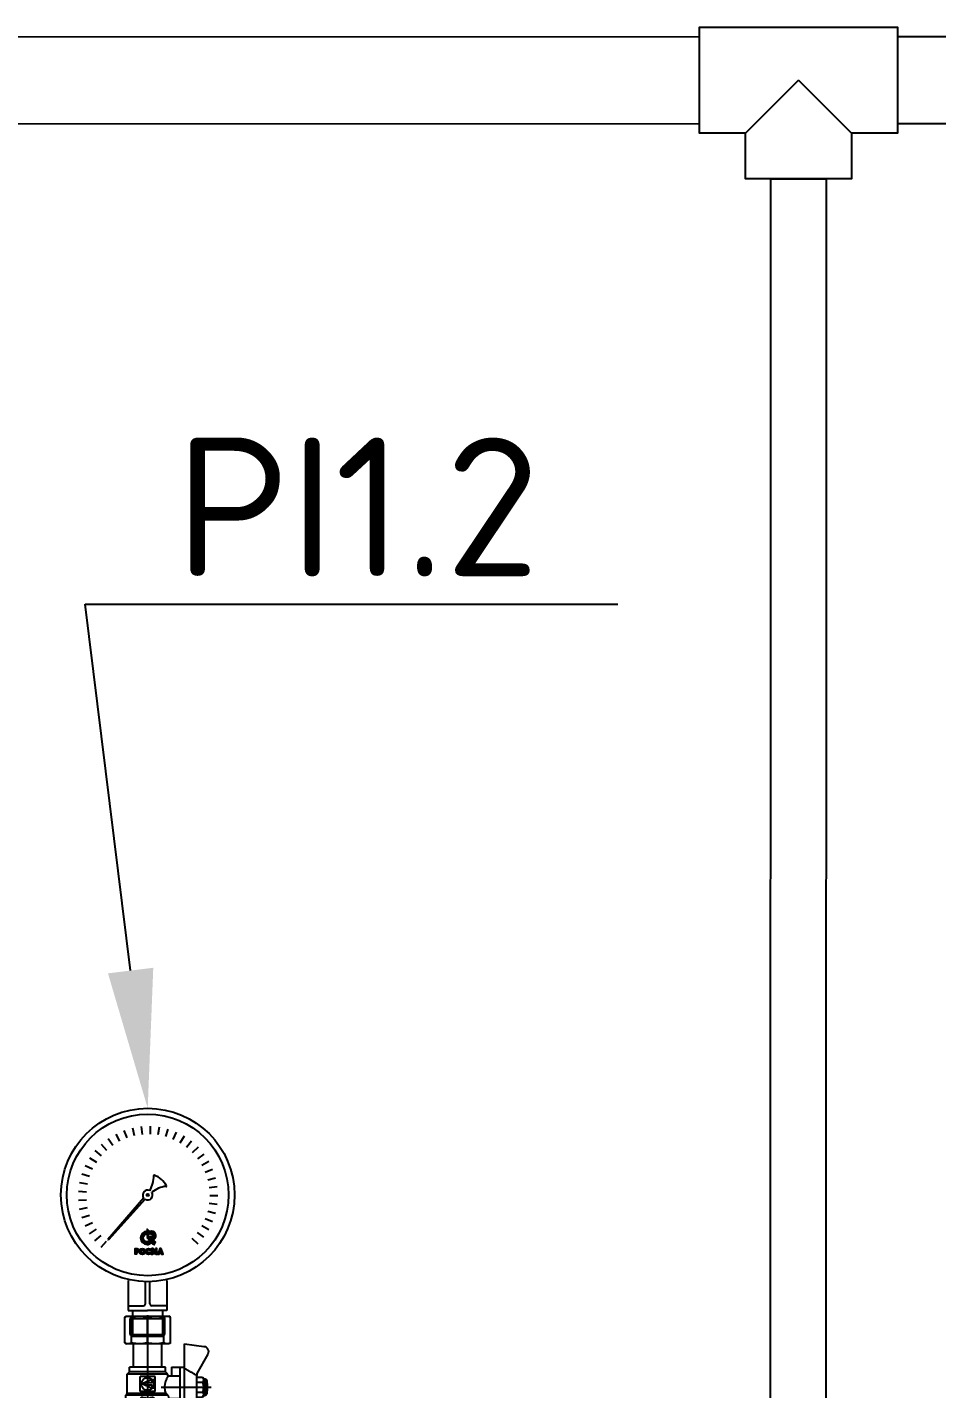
# Model space of a CAD drawing. Header units: millimetres. Extents: x -5247 to 64230, y -16204 to 29599.
# Drawn here: x 56235 to 56759, y 21381 to 22167 of the extents above; entities that cross this region are included whole.
import ezdxf
from ezdxf import colors
from ezdxf.entities.mleader import LeaderData, LeaderLine
from ezdxf.math import Vec2, Vec3

# ---------------------------------------------------------------- set-up
doc = ezdxf.new("R2010")
doc.units = ezdxf.units.MM
doc.linetypes.add('K5LT_BASIC', pattern=[0])
for name, color, linetype in [('Выноски надписи', 7, 'Continuous'), ('ОВиК и Водоснабжение', 4, 'Continuous'), ('Системный слой', 7, 'Continuous'), ('Фитинги', 7, 'Continuous')]:
    doc.layers.add(name, color=color, linetype=linetype)
doc.styles.add('ISO_250', font='isocpeur.ttf', dxfattribs={"height": 250})

# ---------------------------------------------------------------- blocks, each defined once
blk = doc.blocks.new('COMER TE400500PVC')
at = {"layer": 'Фитинги', "linetype": 'ByBlock', "lineweight": -2}
for points in [[(30.5, -87.5), (30.5, -114), (-30.5, -114), (-30.5, 0), (30.5, 0), (30.5, -26.5)], [(0, -57), (30.5, -26.5)], [(30.5, -26.5), (57, -26.5), (57, -87.5), (30.5, -87.5)], [(0, -57), (30.5, -87.5)]]:
    blk.add_lwpolyline(points, dxfattribs=at)
blk = doc.blocks.new('U148')
at = {"layer": 'Системный слой', "color": 150, "linetype": 'K5LT_BASIC', "lineweight": 60, "true_color": 0x0080ff}
for p, q in [((520.66, 220.43), (520.66, 208.43)), ((520.66, 208.43), (520.66, 196.43))]:
    blk.add_line(p, q, dxfattribs=at)
blk = doc.blocks.new('U149')
at = {"layer": 'Системный слой', "color": 150, "linetype": 'K5LT_BASIC', "lineweight": 60, "true_color": 0x0080ff}
for p, q in [((507.86, 208.43), (507.86, 217.41)), ((507.86, 199.45), (507.86, 208.43))]:
    blk.add_line(p, q, dxfattribs=at)
blk = doc.blocks.new('U150')
at = {"layer": 'Системный слой', "color": 150, "linetype": 'K5LT_BASIC', "lineweight": 60, "true_color": 0x0080ff}
for p, q in [((509.36, 208.43), (509.36, 218.91)), ((509.36, 197.95), (509.36, 208.43))]:
    blk.add_line(p, q, dxfattribs=at)
blk = doc.blocks.new('VT.806.N.0404-1')
at = {"layer": 'Фитинги', "color": 0, "linetype": 'ByBlock', "lineweight": -2}
for p, q in [((62.92, 56.7), (61.49, 45.55)), ((78.49, 52.55), (67.39, 58.92)), ((80.72, 55.96), (81.74, 56.55)), ((80.72, 52.55), (80.72, 55.96)), ((81.74, 56.55), (81.74, 57.35)), ((91.24, 57.35), (81.74, 57.35)), ((91.24, 56.55), (81.74, 56.55)), ((90.24, 58.35), (82.74, 58.35)), ((83.61, 52.55), (83.61, 55.96)), ((83.99, 58.35), (84.49, 58.85)), ((84.49, 58.85), (88.49, 58.85)), ((86.49, 32.05), (86.49, 60.85)), ((88.99, 58.35), (88.49, 58.85)), ((89.38, 52.55), (89.38, 55.96)), ((91.24, 56.55), (91.24, 57.35)), ((92.27, 55.96), (91.24, 56.55)), ((92.27, 52.55), (92.27, 55.96)), ((105.6, 58.92), (94.49, 52.55)), ((111.49, 45.55), (110.06, 56.7)), ((79.72, 52.55), (78.49, 52.55)), ((79.72, 52.55), (93.27, 52.55)), ((94.49, 52.55), (93.27, 52.55)), ((61.49, 45.55), (75.81, 45.55)), ((74.99, 43.05), (74.99, 45.55)), ((74.99, 38.05), (74.99, 43.05)), ((74.99, 43.05), (97.99, 43.05)), ((75.81, 45.55), (97.18, 45.55)), ((79.99, 38.05), (79.99, 43.05)), ((92.99, 38.05), (92.99, 43.05)), ((97.18, 45.55), (111.49, 45.55)), ((97.99, 43.05), (97.99, 45.55)), ((97.99, 38.05), (97.99, 43.05)), ((53.89, 34.73), (52.39, 33.23)), ((53.89, 33.57), (52.73, 33.57)), ((65.19, 34.73), (53.89, 34.73)), ((62.39, 33.57), (53.89, 33.57)), ((62.39, 24.25), (62.39, 34.73)), ((65.89, 37.45), (65.19, 36.25)), ((74.99, 37.45), (65.89, 37.45)), ((65.89, 37.45), (65.89, 37.3)), ((71.29, 37.3), (65.89, 37.3)), ((71.29, 32.51), (65.89, 32.51)), ((65.89, 32.51), (65.89, 29.04)), ((71.29, 32.51), (71.29, 37.3)), ((79.99, 38.05), (74.99, 38.05)), ((75.59, 36.85), (74.99, 37.45)), ((74.99, 29.04), (74.99, 37.45)), ((75.59, 11.65), (75.59, 36.85)), ((75.59, 36.85), (79.99, 36.85)), ((79.99, 36.85), (79.99, 38.05)), ((81.99, 35.95), (81.99, 11.65)), ((82.84, 34.7), (82.84, 12.5)), ((97.99, 38.05), (92.99, 38.05)), ((92.99, 36), (92.99, 38.05)), ((92.99, 36), (93.99, 36)), ((93.99, 36), (93.99, 12.5)), ((93.99, 36), (95.34, 34.65)), ((95.34, 34.65), (95.34, 13.85)), ((95.34, 34.65), (97.99, 34.65)), ((97.99, 34.65), (97.99, 13.85)), ((97.99, 32.45), (111.49, 32.45)), ((112.07, 37.46), (111.49, 36.45)), ((111.49, 36.45), (111.49, 35.53)), ((111.49, 35.53), (111.49, 28.92)), ((112.07, 37.46), (126.91, 37.46)), ((112.07, 33.59), (126.91, 33.59)), ((126.91, 37.46), (127.49, 36.45)), ((127.49, 35.53), (127.49, 36.45)), ((127.49, 28.92), (127.49, 35.53)), ((127.99, 24.25), (50.39, 24.25)), ((62.39, 13.78), (62.39, 24.25)), ((71.29, 29.04), (65.89, 29.04)), ((71.29, 19.46), (71.29, 29.04)), ((74.99, 11.05), (74.99, 29.04)), ((77.18, 27.86), (77.18, 26.66)), ((77.23, 25.68), (77.96, 24.96)), ((79.88, 24.14), (77.33, 23.02)), ((77.35, 26.49), (78.8, 26.49)), ((77.35, 25.98), (80.48, 25.98)), ((77.35, 24.48), (80.48, 24.48)), ((77.35, 24.14), (79.88, 24.14)), ((77.52, 27.86), (77.52, 26.83)), ((77.52, 26.83), (78.63, 26.83)), ((77.69, 25.63), (80.48, 25.63)), ((77.69, 25.63), (78.19, 25.2)), ((80.56, 24.16), (77.95, 23.03)), ((78.63, 27.26), (78.63, 26.83)), ((78.97, 27.26), (78.97, 26.66)), ((79.4, 28.03), (79.88, 28.03)), ((79.4, 27.69), (79.88, 27.69)), ((80.31, 27.26), (80.31, 26.66)), ((80.63, 24.22), (80.56, 24.16)), ((80.65, 24.3), (80.63, 24.22)), ((80.65, 27.26), (80.65, 26.66)), ((84.05, 28.55), (92.65, 28.55)), ((84.05, 28.55), (84.05, 19.96)), ((85.73, 26.77), (88.35, 21.16)), ((85.96, 27.88), (85.96, 26.83)), ((85.96, 27.88), (90.74, 27.88)), ((85.96, 26.83), (87.68, 26.83)), ((87.68, 26.83), (87.68, 23)), ((90.96, 26.77), (88.35, 21.16)), ((89.02, 26.83), (89.02, 23)), ((89.02, 26.83), (90.74, 26.83)), ((90.74, 27.88), (90.74, 26.83)), ((92.65, 28.55), (92.65, 19.96)), ((111.49, 28.92), (111.49, 19.59)), ((112.07, 24.25), (126.91, 24.25)), ((127.49, 19.59), (127.49, 28.92)), ((71.29, 19.46), (65.89, 19.46)), ((65.89, 19.46), (65.89, 16)), ((71.29, 16), (65.89, 16)), ((71.29, 11.21), (71.29, 16)), ((77.18, 21.48), (77.18, 20.64)), ((77.35, 22.69), (80.48, 22.69)), ((77.35, 20.47), (80.48, 20.47)), ((77.52, 21.48), (77.52, 20.81)), ((77.52, 20.81), (80.31, 20.81)), ((77.95, 23.03), (80.48, 23.03)), ((77.95, 22.26), (79.88, 22.26)), ((77.95, 21.91), (79.88, 21.91)), ((80.31, 21.48), (80.31, 20.81)), ((80.65, 21.48), (80.65, 20.64)), ((84.05, 19.96), (92.65, 19.96)), ((87.68, 23), (89.02, 23)), ((97.99, 16.05), (111.49, 16.05)), ((111.49, 19.59), (111.49, 12.98)), ((127.49, 12.98), (127.49, 19.59)), ((53.89, 13.78), (52.39, 15.28)), ((53.89, 14.94), (52.73, 14.94)), ((62.39, 14.94), (53.89, 14.94)), ((65.19, 13.78), (53.89, 13.78)), ((65.89, 11.05), (65.19, 12.25)), ((71.29, 11.21), (65.89, 11.21)), ((65.89, 11.21), (65.89, 11.05)), ((74.99, 11.05), (65.89, 11.05)), ((75.59, 11.65), (74.99, 11.05)), ((75.59, 11.65), (81.99, 11.65)), ((81.99, 11.65), (82.84, 12.5)), ((82.84, 12.5), (93.99, 12.5)), ((93.99, 12.5), (95.34, 13.85)), ((95.34, 13.85), (97.99, 13.85)), ((111.49, 12.98), (111.49, 12.05)), ((112.07, 11.05), (111.49, 12.05)), ((112.07, 14.92), (126.91, 14.92)), ((112.07, 11.05), (126.91, 11.05)), ((126.91, 11.05), (127.49, 12.05)), ((127.49, 12.05), (127.49, 12.98))]:
    blk.add_line(p, q, dxfattribs=at)
for centre, radius, start, end in [((65.9, 56.32), 3, 60.17292, 172.69424), ((82.74, 57.35), 1, 90, 180), ((90.24, 57.35), 1, 0, 90), ((107.09, 56.32), 3, 7.30576, 119.82708), ((88.35, 24.25), 3.63, 136.09905, 43.90095)]:
    blk.add_arc(centre, radius, start, end, dxfattribs=at)
for points, knots in [([(83.61, 55.96), (83.42, 56.07), (83.13, 56.21), (82.74, 56.34), (82.45, 56.4), (82.18, 56.42), (81.92, 56.4), (81.67, 56.36), (81.38, 56.28), (81.07, 56.15), (80.84, 56.03), (80.72, 55.96)], [0, 0, 0, 0, 2.363343, 3.679984, 4.819009, 6.030692, 6.994455, 8.015309, 9.073356, 10.519039, 12, 12, 12, 12]), ([(89.38, 55.96), (89.11, 56.04), (88.52, 56.19), (87.89, 56.31), (87.48, 56.35), (87.34, 56.37), (87.2, 56.38), (87.01, 56.4), (86.82, 56.4), (86.63, 56.41), (86.49, 56.41), (86.36, 56.41), (86.17, 56.4), (85.94, 56.39), (85.66, 56.37), (85.41, 56.34), (85.17, 56.31), (84.87, 56.26), (84.5, 56.19), (84.05, 56.09), (83.76, 56.01), (83.61, 55.96)], [0, 0, 0, 0, 2.580604, 5.605462, 5.946141, 6.394973, 6.843805, 7.292637, 8.152441, 8.582344, 9.012246, 9.438094, 9.863942, 10.715638, 11.567334, 12.41903, 13.104699, 13.790368, 15.161706, 16.593099, 18.024492, 18.024492, 18.024492, 18.024492]), ([(92.27, 55.96), (92.08, 56.07), (91.79, 56.21), (91.4, 56.34), (91.11, 56.4), (90.84, 56.42), (90.58, 56.4), (90.33, 56.36), (90.04, 56.28), (89.73, 56.15), (89.5, 56.03), (89.38, 55.96)], [0, 0, 0, 0, 2.363335, 3.679977, 4.819005, 6.030691, 6.994455, 8.015311, 9.073356, 10.519033, 12, 12, 12, 12]), ([(79.72, 52.55), (79.46, 52.12), (78.9, 51.15), (77.96, 49.5), (76.92, 47.61), (76.18, 46.24), (75.81, 45.55)], [0, 0, 0, 0, 3.80171, 8.363762, 14.181881, 20, 20, 20, 20]), ([(93.27, 52.55), (93.53, 52.12), (94.09, 51.15), (95.02, 49.5), (96.07, 47.61), (96.81, 46.24), (97.18, 45.55)], [0, 0, 0, 0, 3.80171, 8.363762, 14.181881, 20, 20, 20, 20]), ([(65.89, 37.3), (65.81, 37.12), (65.68, 36.77), (65.53, 36.25), (65.43, 35.76), (65.37, 35.3), (65.36, 34.86), (65.38, 34.42), (65.44, 33.96), (65.56, 33.43), (65.71, 32.94), (65.84, 32.62), (65.89, 32.51)], [0, 0, 0, 0, 1.53917, 2.851918, 4.244868, 5.464087, 6.624245, 7.808261, 8.963768, 10.405127, 12.062068, 13, 13, 13, 13]), ([(71.29, 37.3), (71.18, 37.04), (71.04, 36.64), (70.91, 36.15), (70.84, 35.78), (70.79, 35.38), (70.77, 34.91), (70.79, 34.44), (70.85, 33.95), (70.97, 33.4), (71.13, 32.91), (71.26, 32.6), (71.29, 32.51)], [0, 0, 0, 0, 2.150051, 3.288443, 3.968484, 5.168935, 6.499932, 7.801312, 8.945798, 10.445785, 12.276571, 13, 13, 13, 13]), ([(79.99, 36.85), (79.99, 36.85), (80.01, 36.85), (80.08, 36.81), (80.21, 36.74), (80.46, 36.62), (80.82, 36.45), (81.34, 36.21), (81.75, 36.04), (81.99, 35.95)], [0, 0, 0, 0, 1.15595, 2.007178, 3.250104, 4.54925, 6.414719, 8.012136, 10, 10, 10, 10]), ([(81.99, 35.95), (82.15, 35.73), (82.43, 35.32), (82.71, 34.89), (82.84, 34.7)], [0, 0, 0, 0, 2.768391, 5, 5, 5, 5]), ([(92.99, 36), (92.99, 36), (92.98, 36), (92.91, 35.96), (92.79, 35.89), (92.6, 35.79), (92.38, 35.68), (92.16, 35.57), (91.87, 35.42), (91.43, 35.21), (90.8, 34.94), (90.19, 34.71), (89.62, 34.53), (89.25, 34.42), (88.8, 34.31), (88.37, 34.22), (87.88, 34.14), (87.42, 34.08), (86.97, 34.05), (86.49, 34.04), (86.01, 34.05), (85.56, 34.08), (85.12, 34.14), (84.71, 34.2), (84.14, 34.32), (83.52, 34.48), (83.04, 34.63), (82.84, 34.7)], [0, 0, 0, 0, 1.162249, 1.969685, 3.181322, 4.701908, 5.641212, 6.491484, 7.544228, 9.009803, 10.949011, 12.992027, 13.652523, 14.995049, 15.488253, 16.612411, 17.688544, 18.504454, 19.337261, 20.320024, 21.31248, 22.13944, 22.966415, 23.954719, 24.615753, 26.550959, 28, 28, 28, 28]), ([(112.07, 37.46), (111.98, 37.3), (111.82, 36.99), (111.65, 36.54), (111.54, 36.11), (111.5, 35.78), (111.49, 35.58), (111.49, 35.53)], [0, 0, 0, 0, 2.027485, 3.884651, 5.578238, 7.309001, 8, 8, 8, 8]), ([(111.49, 35.53), (111.49, 35.39), (111.51, 35.11), (111.59, 34.72), (111.75, 34.21), (111.93, 33.84), (112.07, 33.59)], [0, 0, 0, 0, 1.487804, 2.922506, 4.259103, 7, 7, 7, 7]), ([(112.07, 33.59), (111.98, 33.2), (111.82, 32.46), (111.65, 31.37), (111.54, 30.34), (111.5, 29.53), (111.49, 29.06), (111.49, 28.92)], [0, 0, 0, 0, 2.027526, 3.884716, 5.578286, 7.309015, 8, 8, 8, 8]), ([(127.49, 35.53), (127.49, 35.66), (127.47, 35.94), (127.4, 36.33), (127.24, 36.84), (127.06, 37.21), (126.91, 37.46)], [0, 0, 0, 0, 1.487804, 2.922506, 4.259103, 7, 7, 7, 7]), ([(126.91, 33.59), (127.01, 33.75), (127.17, 34.06), (127.34, 34.51), (127.45, 34.94), (127.49, 35.27), (127.49, 35.47), (127.49, 35.53)], [0, 0, 0, 0, 2.027485, 3.884651, 5.578238, 7.309001, 8, 8, 8, 8]), ([(127.49, 28.92), (127.49, 29.26), (127.47, 29.91), (127.4, 30.77), (127.28, 31.74), (127.13, 32.65), (126.97, 33.35), (126.91, 33.59)], [0, 0, 0, 0, 1.700347, 3.340006, 4.367828, 6.718512, 8, 8, 8, 8]), ([(65.89, 29.04), (65.85, 28.9), (65.78, 28.52), (65.65, 27.78), (65.51, 26.84), (65.42, 25.87), (65.38, 25.03), (65.37, 24.51), (65.37, 24.25)], [0, 0, 0, 0, 1.188129, 2.970322, 5.940643, 8.554957, 10.565947, 12.576936, 12.576936, 12.576936, 12.576936]), ([(65.37, 24.25), (65.37, 23.95), (65.38, 23.33), (65.44, 22.36), (65.56, 21.29), (65.72, 20.31), (65.84, 19.69), (65.89, 19.46)], [0, 0, 0, 0, 2.414824, 4.829648, 7.566175, 10.801376, 12.576936, 12.576936, 12.576936, 12.576936]), ([(71.29, 29.04), (71.21, 28.64), (71.04, 27.74), (70.87, 26.42), (70.76, 24.86), (70.77, 23.48), (70.86, 22.2), (70.97, 21.28), (71.11, 20.37), (71.23, 19.76), (71.29, 19.46)], [0, 0, 0, 0, 5.407981, 11.897558, 17.36745, 25.86343, 29.925254, 33.987078, 37.993539, 42, 42, 42, 42]), ([(111.49, 28.92), (111.49, 28.59), (111.51, 27.93), (111.58, 27.08), (111.7, 26.1), (111.86, 25.2), (112.01, 24.5), (112.07, 24.25)], [0, 0, 0, 0, 1.700338, 3.339998, 4.367825, 6.71853, 8, 8, 8, 8]), ([(112.07, 24.25), (111.98, 23.87), (111.82, 23.12), (111.65, 22.03), (111.54, 21), (111.5, 20.2), (111.49, 19.72), (111.49, 19.59)], [0, 0, 0, 0, 2.027526, 3.884716, 5.578286, 7.309015, 8, 8, 8, 8]), ([(126.91, 24.25), (127.01, 24.64), (127.17, 25.39), (127.34, 26.47), (127.45, 27.5), (127.49, 28.31), (127.49, 28.79), (127.49, 28.92)], [0, 0, 0, 0, 2.027485, 3.884651, 5.578238, 7.309001, 8, 8, 8, 8]), ([(127.49, 19.59), (127.49, 19.92), (127.47, 20.58), (127.4, 21.43), (127.28, 22.41), (127.13, 23.31), (126.97, 24.01), (126.91, 24.25)], [0, 0, 0, 0, 1.700347, 3.340007, 4.367828, 6.718512, 8, 8, 8, 8]), ([(65.89, 16), (65.81, 15.81), (65.68, 15.46), (65.53, 14.94), (65.43, 14.46), (65.37, 13.99), (65.36, 13.55), (65.38, 13.12), (65.44, 12.65), (65.56, 12.13), (65.71, 11.64), (65.84, 11.32), (65.89, 11.21)], [0, 0, 0, 0, 1.53917, 2.851918, 4.244868, 5.464087, 6.624245, 7.808261, 8.963768, 10.405127, 12.062068, 13, 13, 13, 13]), ([(71.29, 16), (71.18, 15.74), (71.04, 15.34), (70.91, 14.85), (70.84, 14.48), (70.79, 14.08), (70.77, 13.61), (70.79, 13.14), (70.85, 12.65), (70.97, 12.1), (71.13, 11.6), (71.26, 11.29), (71.29, 11.21)], [0, 0, 0, 0, 2.150051, 3.288443, 3.968484, 5.168935, 6.499932, 7.801312, 8.945798, 10.445785, 12.276571, 13, 13, 13, 13]), ([(111.49, 19.59), (111.49, 19.25), (111.51, 18.59), (111.58, 17.74), (111.7, 16.76), (111.86, 15.86), (112.01, 15.16), (112.07, 14.92)], [0, 0, 0, 0, 1.700338, 3.339998, 4.367825, 6.71853, 8, 8, 8, 8]), ([(126.91, 14.92), (127.01, 15.3), (127.17, 16.05), (127.34, 17.14), (127.45, 18.17), (127.49, 18.97), (127.49, 19.45), (127.49, 19.59)], [0, 0, 0, 0, 2.027485, 3.884651, 5.578238, 7.309001, 8, 8, 8, 8]), ([(112.07, 14.92), (111.98, 14.76), (111.82, 14.45), (111.65, 14), (111.54, 13.57), (111.5, 13.24), (111.49, 13.04), (111.49, 12.98)], [0, 0, 0, 0, 2.027485, 3.884651, 5.578238, 7.309001, 8, 8, 8, 8]), ([(111.49, 12.98), (111.49, 12.84), (111.51, 12.57), (111.59, 12.18), (111.75, 11.67), (111.93, 11.3), (112.07, 11.05)], [0, 0, 0, 0, 1.487804, 2.922506, 4.259103, 7, 7, 7, 7]), ([(127.49, 12.98), (127.49, 13.12), (127.47, 13.39), (127.4, 13.79), (127.24, 14.3), (127.06, 14.67), (126.91, 14.92)], [0, 0, 0, 0, 1.487804, 2.922506, 4.259103, 7, 7, 7, 7]), ([(126.91, 11.05), (127.01, 11.21), (127.17, 11.52), (127.34, 11.97), (127.45, 12.4), (127.49, 12.73), (127.49, 12.93), (127.49, 12.98)], [0, 0, 0, 0, 2.027485, 3.884651, 5.578238, 7.309001, 8, 8, 8, 8])]:
    blk.add_open_spline(points, degree=3, knots=knots, dxfattribs=at)
for points in [[(77.23, 27.98), (77.18, 27.92), (77.18, 27.86)], [(77.18, 26.66), (77.18, 26.49), (77.35, 26.49)], [(77.23, 25.92), (77.18, 25.87), (77.18, 25.8)], [(77.18, 25.8), (77.18, 25.73), (77.23, 25.68)], [(77.22, 24.42), (77.18, 24.37), (77.18, 24.31)], [(77.18, 24.31), (77.18, 24.24), (77.24, 24.19)], [(77.35, 24.48), (77.27, 24.48), (77.22, 24.42)], [(77.35, 28.03), (77.29, 28.03), (77.23, 27.98)], [(77.35, 25.98), (77.28, 25.98), (77.23, 25.92)], [(77.24, 24.19), (77.29, 24.14), (77.35, 24.14)], [(77.46, 27.99), (77.41, 28.03), (77.35, 28.03)], [(77.52, 27.86), (77.52, 27.94), (77.46, 27.99)], [(77.96, 24.96), (78.04, 24.91), (78.07, 24.91)], [(78.07, 24.91), (78.14, 24.91), (78.19, 24.96)], [(78.24, 25.09), (78.24, 25.15), (78.19, 25.2)], [(78.19, 24.96), (78.24, 25.01), (78.24, 25.09)], [(78.85, 27.8), (78.63, 27.58), (78.63, 27.26)], [(78.8, 26.49), (78.97, 26.49), (78.97, 26.66)], [(79.4, 28.03), (79.08, 28.03), (78.85, 27.8)], [(78.97, 27.26), (78.97, 27.44), (79.09, 27.56)], [(79.09, 27.56), (79.22, 27.69), (79.4, 27.69)], [(80.42, 27.8), (80.19, 28.03), (79.88, 28.03)], [(79.88, 27.69), (80.06, 27.69), (80.19, 27.56)], [(80.19, 27.56), (80.31, 27.44), (80.31, 27.26)], [(80.31, 26.66), (80.31, 26.57), (80.38, 26.53)], [(80.38, 26.53), (80.44, 26.49), (80.48, 26.49)], [(80.65, 27.26), (80.65, 27.58), (80.42, 27.8)], [(80.48, 26.49), (80.55, 26.49), (80.6, 26.53)], [(80.61, 25.93), (80.56, 25.98), (80.48, 25.98)], [(80.48, 25.63), (80.57, 25.63), (80.62, 25.7)], [(80.6, 24.43), (80.52, 24.48), (80.48, 24.48)], [(80.6, 26.53), (80.65, 26.58), (80.65, 26.66)], [(80.65, 24.3), (80.65, 24.37), (80.6, 24.43)], [(80.65, 25.8), (80.65, 25.88), (80.61, 25.93)], [(80.62, 25.7), (80.65, 25.77), (80.65, 25.8)], [(77.2, 22.94), (77.18, 22.9), (77.18, 22.86)], [(77.18, 22.86), (77.18, 22.79), (77.24, 22.74)], [(77.41, 22.03), (77.18, 21.8), (77.18, 21.48)], [(77.18, 20.64), (77.18, 20.47), (77.35, 20.47)], [(77.33, 23.02), (77.22, 22.99), (77.2, 22.94)], [(77.24, 22.74), (77.29, 22.69), (77.35, 22.69)], [(77.95, 22.26), (77.63, 22.26), (77.41, 22.03)], [(77.65, 21.79), (77.52, 21.66), (77.52, 21.48)], [(77.95, 21.91), (77.78, 21.91), (77.65, 21.79)], [(80.42, 22.03), (80.19, 22.26), (79.88, 22.26)], [(80.19, 21.78), (80.06, 21.91), (79.88, 21.91)], [(80.31, 21.48), (80.31, 21.65), (80.19, 21.78)], [(80.65, 21.48), (80.65, 21.8), (80.42, 22.03)], [(80.6, 22.98), (80.56, 23.03), (80.48, 23.03)], [(80.48, 22.69), (80.57, 22.69), (80.62, 22.75)], [(80.48, 20.47), (80.65, 20.47), (80.65, 20.64)], [(80.65, 22.86), (80.65, 22.93), (80.6, 22.98)], [(80.62, 22.75), (80.65, 22.83), (80.65, 22.86)]]:
    blk.add_open_spline(points, degree=2, dxfattribs=at)
for name in ['U149', 'U150', 'U148']:
    blk.add_blockref(name, (-455.47, -184.17), dxfattribs=at)
blk = doc.blocks.new('РОСМА ТМ-510Р')
at = {"lineweight": -2}
h = blk.add_hatch(color=0, dxfattribs=at)
h.dxf.hatch_style = 1
edge = h.paths.add_edge_path()
edge.add_spline(control_points=[(-2.56, 34.78), (-2.56, 35.97), (-1.62, 37.02), (-0.32, 37.02)], knot_values=[0, 0, 0, 0, 1, 1, 1, 1], degree=3, periodic=0)
edge.add_spline(control_points=[(-0.32, 37.02), (-0.32, 37.02), (-0.32, 36.94), (-0.32, 36.82)], knot_values=[10.749965, 10.749965, 10.749965, 10.749965, 11, 11, 11, 11], degree=3, periodic=0)
edge.add_spline(control_points=[(-0.32, 36.82), (-0.32, 36.7), (-0.32, 36.55), (-0.32, 36.39)], knot_values=[10.49997, 10.49997, 10.49997, 10.49997, 10.749965, 10.749965, 10.749965, 10.749965], degree=3, periodic=0)
edge.add_spline(control_points=[(-0.32, 36.39), (-0.32, 36.31), (-0.32, 36.23), (-0.32, 36.16)], knot_values=[10.374973, 10.374973, 10.374973, 10.374973, 10.49997, 10.49997, 10.49997, 10.49997], degree=3, periodic=0)
edge.add_spline(control_points=[(-0.32, 36.16), (-0.32, 36.09), (-0.32, 36.02), (-0.32, 35.96)], knot_values=[10.249975, 10.249975, 10.249975, 10.249975, 10.374973, 10.374973, 10.374973, 10.374973], degree=3, periodic=0)
edge.add_spline(control_points=[(-0.32, 35.88), (-0.32, 35.85), (-0.32, 35.83), (-0.32, 35.82)], knot_values=[10.124977, 10.124977, 10.124977, 10.124977, 10.187476, 10.187476, 10.187476, 10.187476], degree=3, periodic=0)
edge.add_spline(control_points=[(-0.32, 35.76), (-0.32, 35.76), (-0.32, 35.76), (-0.32, 35.76), (-0.32, 35.76), (-0.32, 35.76), (-0.32, 35.76)], knot_values=[9.99998, 9.99998, 9.99998, 9.99998, 10, 10, 10, 10.001445, 10.001445, 10.001445, 10.001445], degree=3, periodic=0)
edge.add_spline(control_points=[(-0.32, 35.76), (-0.32, 35.76), (0.19, 36.27), (0.69, 36.78)], knot_values=[9.49999, 9.49999, 9.49999, 9.49999, 9.99998, 9.99998, 9.99998, 9.99998], degree=3, periodic=0)
edge.add_spline(control_points=[(0.69, 36.78), (1.2, 37.29), (1.71, 37.8), (1.71, 37.8), (1.71, 37.8), (1.71, 37.8), (1.71, 37.8)], knot_values=[8.999268, 8.999268, 8.999268, 8.999268, 9.499258, 9.499258, 9.499258, 9.49999, 9.49999, 9.49999, 9.49999], degree=3, periodic=0)
edge.add_spline(control_points=[(1.66, 37.85), (1.65, 37.86), (1.64, 37.87), (1.62, 37.89)], knot_values=[8.875003, 8.875003, 8.875003, 8.875003, 8.906252, 8.906252, 8.906252, 8.906252], degree=3, periodic=0)
edge.add_spline(control_points=[(1.62, 37.89), (1.6, 37.91), (1.56, 37.95), (1.52, 37.99)], knot_values=[8.812504, 8.812504, 8.812504, 8.812504, 8.875003, 8.875003, 8.875003, 8.875003], degree=3, periodic=0)
edge.add_spline(control_points=[(1.52, 37.99), (1.49, 38.02), (1.44, 38.07), (1.39, 38.12)], knot_values=[8.750005, 8.750005, 8.750005, 8.750005, 8.812504, 8.812504, 8.812504, 8.812504], degree=3, periodic=0)
edge.add_spline(control_points=[(1.39, 38.12), (1.3, 38.21), (1.19, 38.32), (1.07, 38.44)], knot_values=[8.625007, 8.625007, 8.625007, 8.625007, 8.750005, 8.750005, 8.750005, 8.750005], degree=3, periodic=0)
edge.add_spline(control_points=[(1.07, 38.44), (0.95, 38.56), (0.82, 38.69), (0.69, 38.82)], knot_values=[8.50001, 8.50001, 8.50001, 8.50001, 8.625007, 8.625007, 8.625007, 8.625007], degree=3, periodic=0)
edge.add_spline(control_points=[(0.69, 38.82), (0.44, 39.07), (0.19, 39.33), (-0.01, 39.52)], knot_values=[8.250015, 8.250015, 8.250015, 8.250015, 8.50001, 8.50001, 8.50001, 8.50001], degree=3, periodic=0)
edge.add_spline(control_points=[(-0.01, 39.52), (-0.2, 39.71), (-0.32, 39.83), (-0.32, 39.83), (-0.32, 39.83), (-0.32, 39.83), (-0.32, 39.83)], knot_values=[7.999043, 7.999043, 7.999043, 7.999043, 8.249058, 8.249058, 8.249058, 8.250015, 8.250015, 8.250015, 8.250015], degree=3, periodic=0)
edge.add_spline(control_points=[(-0.32, 39.78), (-0.32, 39.76), (-0.32, 39.74), (-0.32, 39.72)], knot_values=[7.812524, 7.812524, 7.812524, 7.812524, 7.875022, 7.875022, 7.875022, 7.875022], degree=3, periodic=0)
edge.add_spline(control_points=[(-0.32, 39.64), (-0.32, 39.58), (-0.32, 39.51), (-0.32, 39.44)], knot_values=[7.625027, 7.625027, 7.625027, 7.625027, 7.750025, 7.750025, 7.750025, 7.750025], degree=3, periodic=0)
edge.add_spline(control_points=[(-0.32, 39.44), (-0.32, 39.36), (-0.32, 39.29), (-0.32, 39.21)], knot_values=[7.50003, 7.50003, 7.50003, 7.50003, 7.625027, 7.625027, 7.625027, 7.625027], degree=3, periodic=0)
edge.add_spline(control_points=[(-0.32, 39.21), (-0.32, 39.05), (-0.32, 38.89), (-0.32, 38.78)], knot_values=[7.250035, 7.250035, 7.250035, 7.250035, 7.50003, 7.50003, 7.50003, 7.50003], degree=3, periodic=0)
edge.add_spline(control_points=[(-0.32, 38.78), (-0.32, 38.66), (-0.32, 38.58), (-0.32, 38.58), (-2.56, 38.58), (-4.12, 36.74), (-4.12, 34.78)], knot_values=[6, 6, 6, 6, 6.250035, 6.250035, 6.250035, 7.250035, 7.250035, 7.250035, 7.250035], degree=3, periodic=0)
edge.add_spline(control_points=[(-4.12, 34.78), (-4.12, 32.82), (-2.52, 30.98), (-0.32, 30.98)], knot_values=[5, 5, 5, 5, 6, 6, 6, 6], degree=3, periodic=0)
edge.add_spline(control_points=[(-0.32, 30.98), (0.35, 30.98), (1.05, 31.14), (1.83, 31.65)], knot_values=[4, 4, 4, 4, 5, 5, 5, 5], degree=3, periodic=0)
edge.add_spline(control_points=[(1.83, 31.65), (1.83, 31.65), (0.69, 32.79), (0.69, 32.79), (0.35, 32.64), (0.08, 32.55), (-0.32, 32.55)], knot_values=[2, 2, 2, 2, 3, 3, 3, 4, 4, 4, 4], degree=3, periodic=0)
edge.add_spline(control_points=[(-0.32, 32.55), (-1.61, 32.55), (-2.56, 33.61), (-2.56, 34.78)], knot_values=[1, 1, 1, 1, 2, 2, 2, 2], degree=3, periodic=0)
h = blk.add_hatch(color=0, dxfattribs=at)
h.dxf.hatch_style = 1
edge = h.paths.add_edge_path()
edge.add_spline(control_points=[(3.09, 36.14), (3.09, 35.68), (2.72, 35.31), (2.26, 35.31)], knot_values=[11, 11, 11, 11, 12, 12, 12, 12], degree=3, periodic=0)
edge.add_spline(control_points=[(2.26, 35.31), (2.26, 35.31), (0.21, 35.31), (0.21, 35.31), (0.21, 35.31), (0.07, 35.17), (-0.06, 35.04)], knot_values=[9.5, 9.5, 9.5, 9.5, 10.5, 10.5, 10.5, 11, 11, 11, 11], degree=3, periodic=0)
edge.add_spline(control_points=[(-0.06, 35.04), (-0.19, 34.91), (-0.32, 34.78), (-0.32, 34.78), (0.04, 34.42), (1.06, 33.4), (1.99, 32.47)], knot_values=[8.5, 8.5, 8.5, 8.5, 9, 9, 9, 9.5, 9.5, 9.5, 9.5], degree=3, periodic=0)
edge.add_spline(control_points=[(1.99, 32.47), (2.93, 31.54), (3.77, 30.69), (3.77, 30.69), (4.1, 31.2), (4.3, 31.67), (4.47, 32.27)], knot_values=[7, 7, 7, 7, 7.5, 7.5, 7.5, 8.5, 8.5, 8.5, 8.5], degree=3, periodic=0)
edge.add_spline(control_points=[(4.47, 32.27), (4.47, 32.27), (2.98, 33.75), (2.98, 33.75), (3.91, 34.04), (4.74, 34.92), (4.74, 36.14)], knot_values=[5, 5, 5, 5, 6, 6, 6, 7, 7, 7, 7], degree=3, periodic=0)
edge.add_spline(control_points=[(4.74, 36.14), (4.74, 37.49), (3.65, 38.62), (2.26, 38.62)], knot_values=[4, 4, 4, 4, 5, 5, 5, 5], degree=3, periodic=0)
edge.add_spline(control_points=[(2.26, 38.62), (2.26, 38.62), (1.7, 38.62), (1.7, 38.62), (1.7, 38.62), (1.91, 38.41), (2.12, 38.21)], knot_values=[2.5, 2.5, 2.5, 2.5, 3.5, 3.5, 3.5, 4, 4, 4, 4], degree=3, periodic=0)
edge.add_spline(control_points=[(2.12, 38.21), (2.32, 38), (2.53, 37.8), (2.53, 37.8), (2.53, 37.8), (2.33, 37.59), (2.12, 37.38)], knot_values=[1.5, 1.5, 1.5, 1.5, 2, 2, 2, 2.5, 2.5, 2.5, 2.5], degree=3, periodic=0)
edge.add_spline(control_points=[(2.12, 37.38), (1.92, 37.18), (1.72, 36.97), (1.72, 36.97), (1.72, 36.97), (1.85, 36.97), (1.99, 36.97)], knot_values=[0.5, 0.5, 0.5, 0.5, 1, 1, 1, 1.5, 1.5, 1.5, 1.5], degree=3, periodic=0)
edge.add_spline(control_points=[(1.99, 36.97), (2.12, 36.97), (2.26, 36.97), (2.26, 36.97)], knot_values=[0, 0, 0, 0, 0.5, 0.5, 0.5, 0.5], degree=3, periodic=0)
edge.add_spline(control_points=[(2.26, 36.97), (2.72, 36.97), (3.09, 36.6), (3.09, 36.14)], knot_values=[12, 12, 12, 12, 13, 13, 13, 13], degree=3, periodic=0)
h = blk.add_hatch(color=0, dxfattribs=at)
h.dxf.hatch_style = 1
edge = h.paths.add_edge_path()
edge.add_spline(control_points=[(-6.43, 26.33), (-6.3, 26.33), (-6.17, 26.32), (-6.05, 26.32)], knot_values=[4, 4, 4, 4, 5, 5, 5, 5], degree=3, periodic=0)
edge.add_spline(control_points=[(-6.05, 26.32), (-5.42, 26.32), (-4.92, 26.82), (-4.92, 27.45)], knot_values=[5, 5, 5, 5, 6, 6, 6, 6], degree=3, periodic=0)
edge.add_spline(control_points=[(-4.92, 27.45), (-4.92, 28.07), (-5.42, 28.58), (-6.05, 28.58)], knot_values=[6, 6, 6, 6, 7, 7, 7, 7], degree=3, periodic=0)
edge.add_spline(control_points=[(-6.05, 28.58), (-6.05, 28.58), (-6.36, 28.58), (-6.67, 28.58)], knot_values=[0, 0, 0, 0, 0.5, 0.5, 0.5, 0.5], degree=3, periodic=0)
edge.add_spline(control_points=[(-6.67, 28.58), (-6.98, 28.58), (-7.3, 28.58), (-7.3, 28.58), (-7.3, 28.58), (-7.3, 27.77), (-7.3, 26.97)], knot_values=[0.5, 0.5, 0.5, 0.5, 1, 1, 1, 1.5, 1.5, 1.5, 1.5], degree=3, periodic=0)
edge.add_spline(control_points=[(-7.3, 26.97), (-7.3, 26.16), (-7.3, 25.35), (-7.3, 25.35), (-7.3, 25.35), (-7.08, 25.35), (-6.86, 25.35)], knot_values=[1.5, 1.5, 1.5, 1.5, 2, 2, 2, 2.5, 2.5, 2.5, 2.5], degree=3, periodic=0)
edge.add_spline(control_points=[(-6.86, 25.35), (-6.64, 25.35), (-6.43, 25.35), (-6.43, 25.35), (-6.43, 25.35), (-6.43, 26.33), (-6.43, 26.33)], knot_values=[2.5, 2.5, 2.5, 2.5, 3, 3, 3, 4, 4, 4, 4], degree=3, periodic=0)
edge = h.paths.add_edge_path(flags=16)
edge.add_spline(control_points=[(-6.14, 27.03), (-6.23, 27.03), (-6.33, 27.03), (-6.43, 27.03), (-6.43, 27.03), (-6.43, 27.24), (-6.43, 27.45)], knot_values=[0, 0, 0, 0, 1, 1, 1, 1.5, 1.5, 1.5, 1.5], degree=3, periodic=0)
edge.add_spline(control_points=[(-6.43, 27.45), (-6.43, 27.66), (-6.43, 27.87), (-6.43, 27.87)], knot_values=[1.5, 1.5, 1.5, 1.5, 2, 2, 2, 2], degree=3, periodic=0)
edge.add_spline(control_points=[(-6.43, 27.87), (-6.43, 27.87), (-6.14, 27.87), (-6.14, 27.87)], knot_values=[2.00001, 2.00001, 2.00001, 2.00001, 3, 3, 3, 3], degree=3, periodic=0)
edge.add_spline(control_points=[(-6.14, 27.87), (-5.9, 27.87), (-5.71, 27.68), (-5.71, 27.45)], knot_values=[3, 3, 3, 3, 4, 4, 4, 4], degree=3, periodic=0)
edge.add_spline(control_points=[(-5.71, 27.45), (-5.71, 27.22), (-5.9, 27.03), (-6.14, 27.03)], knot_values=[4, 4, 4, 4, 5, 5, 5, 5], degree=3, periodic=0)
edge = h.paths.add_edge_path()
edge.add_spline(control_points=[(-4.76, 26.96), (-4.76, 26.02), (-4, 25.27), (-3.06, 25.27)], knot_values=[1, 1, 1, 1, 2, 2, 2, 2], degree=3, periodic=0)
edge.add_spline(control_points=[(-3.06, 25.27), (-2.12, 25.27), (-1.36, 26.02), (-1.36, 26.96)], knot_values=[2, 2, 2, 2, 3, 3, 3, 3], degree=3, periodic=0)
edge.add_spline(control_points=[(-1.36, 26.96), (-1.36, 27.9), (-2.12, 28.65), (-3.06, 28.65)], knot_values=[3, 3, 3, 3, 4, 4, 4, 4], degree=3, periodic=0)
edge.add_spline(control_points=[(-3.06, 28.65), (-4, 28.65), (-4.76, 27.9), (-4.76, 26.96)], knot_values=[0, 0, 0, 0, 1, 1, 1, 1], degree=3, periodic=0)
edge = h.paths.add_edge_path(flags=16)
edge.add_spline(control_points=[(-3.06, 26.08), (-3.52, 26.08), (-3.89, 26.48), (-3.89, 26.96)], knot_values=[0, 0, 0, 0, 1, 1, 1, 1], degree=3, periodic=0)
edge.add_spline(control_points=[(-3.89, 26.96), (-3.89, 27.44), (-3.52, 27.84), (-3.06, 27.84)], knot_values=[1, 1, 1, 1, 2, 2, 2, 2], degree=3, periodic=0)
edge.add_spline(control_points=[(-3.06, 27.84), (-2.6, 27.84), (-2.23, 27.44), (-2.23, 26.96)], knot_values=[2, 2, 2, 2, 3, 3, 3, 3], degree=3, periodic=0)
edge.add_spline(control_points=[(-2.23, 26.96), (-2.23, 26.48), (-2.6, 26.08), (-3.06, 26.08)], knot_values=[3, 3, 3, 3, 4, 4, 4, 4], degree=3, periodic=0)
edge = h.paths.add_edge_path()
edge.add_spline(control_points=[(-1.16, 26.96), (-1.16, 26.02), (-0.4, 25.27), (0.53, 25.27)], knot_values=[6, 6, 6, 6, 7, 7, 7, 7], degree=3, periodic=0)
edge.add_spline(control_points=[(0.53, 25.27), (1.07, 25.27), (1.56, 25.52), (1.87, 25.91), (1.87, 25.91), (1.3, 26.48), (1.3, 26.48)], knot_values=[7, 7, 7, 7, 8, 8, 8, 9, 9, 9, 9], degree=3, periodic=0)
edge.add_spline(control_points=[(1.3, 26.48), (1.09, 26.28), (0.91, 26.08), (0.53, 26.08)], knot_values=[9, 9, 9, 9, 10, 10, 10, 10], degree=3, periodic=0)
edge.add_spline(control_points=[(0.53, 26.08), (0.08, 26.08), (-0.3, 26.48), (-0.3, 26.96)], knot_values=[0, 0, 0, 0, 1, 1, 1, 1], degree=3, periodic=0)
edge.add_spline(control_points=[(-0.3, 26.96), (-0.3, 27.44), (0.08, 27.84), (0.53, 27.84)], knot_values=[1, 1, 1, 1, 2, 2, 2, 2], degree=3, periodic=0)
edge.add_spline(control_points=[(0.53, 27.84), (0.83, 27.84), (1.1, 27.65), (1.3, 27.49), (1.3, 27.49), (1.76, 28.13), (1.76, 28.13)], knot_values=[2, 2, 2, 2, 3, 3, 3, 4, 4, 4, 4], degree=3, periodic=0)
edge.add_spline(control_points=[(1.76, 28.13), (1.45, 28.45), (1.02, 28.65), (0.53, 28.65)], knot_values=[4, 4, 4, 4, 5, 5, 5, 5], degree=3, periodic=0)
edge.add_spline(control_points=[(0.53, 28.65), (-0.4, 28.65), (-1.16, 27.9), (-1.16, 26.96)], knot_values=[5, 5, 5, 5, 6, 6, 6, 6], degree=3, periodic=0)
h.paths.add_polyline_path([(2.99, 26.96), (3.4, 25.86), (4.18, 25.86), (4.6, 26.96), (4.7, 25.36), (5.5, 25.36), (5.28, 28.57), (4.47, 28.57), (3.79, 26.97), (3.11, 28.57), (2.3, 28.57), (2.08, 25.36), (2.88, 25.36)])
h.paths.add_polyline_path([(5.81, 25.36), (6.67, 25.36), (6.87, 26), (7.76, 26), (7.96, 25.36), (8.82, 25.36), (7.74, 28.57), (6.89, 28.57)])
h.paths.add_polyline_path([(7.33, 27.53), (7.58, 26.73), (7.05, 26.73)], flags=16)
at = {"color": 0, "lineweight": -2}
for p, q in [((-18.39, 94.66), (-16.26, 90.59)), ((-13.69, 96.75), (-12.09, 92.43)), ((-8.76, 98.21), (-7.73, 93.72)), ((-3.68, 99.03), (-3.23, 94.46)), ((1.46, 99.19), (1.32, 94.6)), ((6.59, 98.7), (5.85, 94.16)), ((11.6, 97.55), (10.29, 93.15)), ((16.43, 95.79), (14.56, 91.57)), ((-26.8, 88.8), (-23.71, 85.39)), ((-22.78, 92), (-20.15, 88.23)), ((20.98, 93.4), (18.6, 89.47)), ((25.2, 90.46), (22.34, 86.87)), ((29.01, 87.01), (25.7, 83.8)), ((-33.46, 80.98), (-29.61, 78.47)), ((-30.38, 85.11), (-26.88, 82.12)), ((32.35, 83.09), (28.65, 80.34)), ((35.15, 78.79), (31.14, 76.53)), ((-37.91, 71.74), (-33.54, 70.29)), ((-35.99, 76.51), (-31.84, 74.51)), ((37.38, 74.15), (33.12, 72.43)), ((-39.22, 66.77), (-34.7, 65.88)), ((39, 69.27), (34.55, 68.1)), ((39.98, 64.22), (35.42, 63.63)), ((-39.88, 61.66), (-35.28, 61.37)), ((-39.88, 56.52), (-35.28, 56.81)), ((-2.3, 57.84), (-22.92, 33.91)), ((-1.38, 57.03), (-22.6, 33.62)), ((40.31, 59.09), (35.71, 59.09)), ((-39.22, 51.43), (-34.7, 52.3)), ((-37.91, 46.45), (-33.54, 47.9)), ((39, 48.91), (34.55, 50.08)), ((39.98, 53.96), (35.42, 54.55)), ((-35.99, 41.69), (-31.84, 43.68)), ((-33.46, 37.2), (-29.61, 39.71)), ((35.15, 39.41), (31.14, 41.66)), ((37.38, 44.03), (33.12, 45.77)), ((-30.38, 33.08), (-26.88, 36.06)), ((-26.8, 29.39), (-23.71, 32.8)), ((-22.92, 33.91), (-22.6, 33.62)), ((29.01, 31.18), (25.7, 34.38)), ((32.35, 35.1), (28.65, 37.84)), ((-11.24, 10.17), (-11.24, -7.17)), ((-1.37, -3.17), (-1.37, 9.54)), ((1.28, -3.17), (1.28, 9.54)), ((11.1, 10.17), (11.1, -7.17)), ((-11.24, -7.17), (-0.07, -7.17)), ((-11.22, -4.4), (-2.6, -4.4)), ((-8.73, -7.17), (-8.73, -10.33)), ((11.1, -7.17), (-0.07, -7.17)), ((11.12, -4.4), (2.51, -4.4)), ((8.59, -7.17), (8.59, -10.33)), ((-8.73, -10.33), (-10.03, -11.74)), ((-10.03, -20.84), (-10.03, -11.74)), ((-10.03, -11.74), (9.89, -11.74)), ((-8.73, -10.33), (-8.73, -21.91)), ((-8.73, -10.33), (8.59, -10.33)), ((8.59, -10.33), (9.89, -11.74)), ((8.59, -10.33), (8.59, -21.91)), ((9.89, -20.84), (9.89, -11.74)), ((-8.73, -21.91), (-10.03, -20.84)), ((-10.03, -20.84), (9.89, -20.84)), ((-8.73, -21.91), (8.59, -21.91)), ((8.59, -21.91), (9.89, -20.84))]:
    blk.add_line(p, q, dxfattribs=at)
for points in [[(4.47, 28.57), (3.79, 26.97), (3.11, 28.57), (2.3, 28.57), (2.08, 25.36), (2.88, 25.36), (2.99, 26.96), (3.4, 25.86), (4.18, 25.86), (4.6, 26.96), (4.7, 25.36), (5.5, 25.36), (5.28, 28.57), (4.47, 28.57)], [(7.74, 28.57), (6.89, 28.57), (5.81, 25.36), (6.67, 25.36), (6.87, 26), (7.76, 26), (7.96, 25.36), (8.82, 25.36), (7.74, 28.57)], [(7.05, 26.73), (7.33, 27.53), (7.58, 26.73), (7.05, 26.73)]]:
    blk.add_lwpolyline(points, dxfattribs=at)
for radius in [50, 46.57, 0.591]:
    blk.add_circle((0, 59.53), radius, dxfattribs=at)
for centre, radius, start, end in [((-13.41, 70.72), 16.94, 329.50201, 359.86236), ((3.73, 70.7), 0.199, 66.94787, 185.98315), ((0.01, 59.42), 12.07, 26.33013, 71.67666), ((12.24, 49.01), 15.54, 95.87293, 129.22936), ((10.65, 64.68), 0.209, 271.41568, 28.37191), ((0, 59.53), 2.85, 65.39614, 216.11705), ((0, 59.53), 2.85, 241.09317, 32.25067), ((-2.6, -3.17), 1.23, 270, 0), ((2.51, -3.17), 1.23, 180, 270)]:
    blk.add_arc(centre, radius, start, end, dxfattribs=at)
for points, knots in [([(-0.32, 37.02), (-1.62, 37.02), (-2.56, 35.97), (-2.56, 34.78), (-2.56, 33.61), (-1.61, 32.55), (-0.32, 32.55), (0.08, 32.55), (0.35, 32.64), (0.69, 32.79), (0.69, 32.79), (1.83, 31.65), (1.83, 31.65), (1.05, 31.14), (0.35, 30.98), (-0.32, 30.98), (-2.52, 30.98), (-4.12, 32.82), (-4.12, 34.78), (-4.12, 36.74), (-2.56, 38.58), (-0.32, 38.58), (-0.32, 38.58), (-0.32, 39.83), (-0.32, 39.83), (-0.32, 39.83), (1.71, 37.8), (1.71, 37.8), (1.71, 37.8), (-0.32, 35.76), (-0.32, 35.76), (-0.32, 35.76), (-0.32, 37.02), (-0.32, 37.02)], [0, 0, 0, 0, 1, 1, 1, 2, 2, 2, 3, 3, 3, 4, 4, 4, 5, 5, 5, 6, 6, 6, 7, 7, 7, 8, 8, 8, 9, 9, 9, 10, 10, 10, 11, 11, 11, 11]), ([(2.26, 36.97), (2.26, 36.97), (1.72, 36.97), (1.72, 36.97), (1.72, 36.97), (2.53, 37.8), (2.53, 37.8), (2.53, 37.8), (1.7, 38.62), (1.7, 38.62), (1.7, 38.62), (2.26, 38.62), (2.26, 38.62), (3.65, 38.62), (4.74, 37.49), (4.74, 36.14), (4.74, 34.92), (3.91, 34.04), (2.98, 33.75), (2.98, 33.75), (4.47, 32.27), (4.47, 32.27), (4.3, 31.67), (4.1, 31.2), (3.77, 30.69), (3.77, 30.69), (0.39, 34.07), (-0.32, 34.78), (-0.32, 34.78), (0.21, 35.31), (0.21, 35.31), (0.21, 35.31), (2.26, 35.31), (2.26, 35.31), (2.72, 35.31), (3.09, 35.68), (3.09, 36.14), (3.09, 36.6), (2.72, 36.97), (2.26, 36.97)], [0, 0, 0, 0, 1, 1, 1, 2, 2, 2, 3, 3, 3, 4, 4, 4, 5, 5, 5, 6, 6, 6, 7, 7, 7, 8, 8, 8, 9, 9, 9, 10, 10, 10, 11, 11, 11, 12, 12, 12, 13, 13, 13, 13]), ([(-6.05, 28.58), (-6.05, 28.58), (-7.3, 28.58), (-7.3, 28.58), (-7.3, 28.58), (-7.3, 25.35), (-7.3, 25.35), (-7.3, 25.35), (-6.43, 25.35), (-6.43, 25.35), (-6.43, 25.35), (-6.43, 26.33), (-6.43, 26.33), (-6.3, 26.33), (-6.17, 26.32), (-6.05, 26.32), (-5.42, 26.32), (-4.92, 26.82), (-4.92, 27.45), (-4.92, 28.07), (-5.42, 28.58), (-6.05, 28.58)], [0, 0, 0, 0, 1, 1, 1, 2, 2, 2, 3, 3, 3, 4, 4, 4, 5, 5, 5, 6, 6, 6, 7, 7, 7, 7]), ([(-6.14, 27.03), (-6.23, 27.03), (-6.33, 27.03), (-6.43, 27.03), (-6.43, 27.03), (-6.43, 27.87), (-6.43, 27.87), (-6.43, 27.87), (-6.14, 27.87), (-6.14, 27.87), (-5.9, 27.87), (-5.71, 27.68), (-5.71, 27.45), (-5.71, 27.22), (-5.9, 27.03), (-6.14, 27.03)], [0, 0, 0, 0, 1, 1, 1, 2, 2, 2, 3, 3, 3, 4, 4, 4, 5, 5, 5, 5]), ([(-3.06, 28.65), (-4, 28.65), (-4.76, 27.9), (-4.76, 26.96), (-4.76, 26.02), (-4, 25.27), (-3.06, 25.27), (-2.12, 25.27), (-1.36, 26.02), (-1.36, 26.96), (-1.36, 27.9), (-2.12, 28.65), (-3.06, 28.65)], [0, 0, 0, 0, 1, 1, 1, 2, 2, 2, 3, 3, 3, 4, 4, 4, 4]), ([(-3.06, 26.08), (-3.52, 26.08), (-3.89, 26.48), (-3.89, 26.96), (-3.89, 27.44), (-3.52, 27.84), (-3.06, 27.84), (-2.6, 27.84), (-2.23, 27.44), (-2.23, 26.96), (-2.23, 26.48), (-2.6, 26.08), (-3.06, 26.08)], [0, 0, 0, 0, 1, 1, 1, 2, 2, 2, 3, 3, 3, 4, 4, 4, 4]), ([(0.53, 26.08), (0.08, 26.08), (-0.3, 26.48), (-0.3, 26.96), (-0.3, 27.44), (0.08, 27.84), (0.53, 27.84), (0.83, 27.84), (1.1, 27.65), (1.3, 27.49), (1.3, 27.49), (1.76, 28.13), (1.76, 28.13), (1.45, 28.45), (1.02, 28.65), (0.53, 28.65), (-0.4, 28.65), (-1.16, 27.9), (-1.16, 26.96), (-1.16, 26.02), (-0.4, 25.27), (0.53, 25.27), (1.07, 25.27), (1.56, 25.52), (1.87, 25.91), (1.87, 25.91), (1.3, 26.48), (1.3, 26.48), (1.09, 26.28), (0.91, 26.08), (0.53, 26.08)], [0, 0, 0, 0, 1, 1, 1, 2, 2, 2, 3, 3, 3, 4, 4, 4, 5, 5, 5, 6, 6, 6, 7, 7, 7, 8, 8, 8, 9, 9, 9, 10, 10, 10, 10])]:
    blk.add_open_spline(points, degree=3, knots=knots, dxfattribs=at)

msp = doc.modelspace()

# ---------------------------------------------------------------- linework, layer by layer
at = {"layer": 'ОВиК и Водоснабжение'}
for points in [[(55645.23, 22110.826), (56622.097, 22111.076), (56622.097, 22161.076), (55645.23, 22160.826)], [(56736.097, 22111.076), (57100.83, 22111.076), (57100.83, 22161.076), (56736.097, 22161.076)], [(56663.097, 22079.076), (56695.097, 22079.076), (56694.889, 21271.576), (56662.889, 21271.576)]]:
    msp.add_lwpolyline(points, close=True, dxfattribs=at)

# ---------------------------------------------------------------- block references
msp.add_blockref('РОСМА ТМ-510Р', (56304.072, 21433.709))
at = {"xscale": -1, "rotation": 270}
msp.add_blockref('VT.806.N.0404-1', (56279.748, 21295.883), dxfattribs=at)
at = {"layer": 'ОВиК и Водоснабжение', "rotation": 270}
msp.add_blockref('COMER TE400500PVC', (56736.097, 22136.076), dxfattribs=at)

# ---------------------------------------------------------------- leaders
at = {"layer": 'Выноски надписи'}
ml = msp.add_multileader_mtext('Standard', dxfattribs=at)
ml.set_content('PI1.2', color=256, style='ISO_250')
ml.set_leader_properties()
ml.build(insert=Vec2(0, 0))
ml.multileader.update_dxf_attribs({"text_left_attachment_type": 6, "text_right_attachment_type": 6, "dogleg_length": 50, "arrow_head_size": 80})
ctx = ml.context
ctx.base_point, ctx.char_height, ctx.arrow_head_size, ctx.plane_origin = Vec3(56317.999, 21833.956), 80, 80, Vec3(62239.102, 27866.127)
ctx.left_attachment, ctx.right_attachment = 6, 6
notes = []
notes.append((ctx, [(1, (1, 1, 0), (56267.999, 21833.956), (1, 0), 50, [(0, [(56304.072, 21543.235)], 0, [])])]))
ctx.mtext.insert, ctx.mtext.width, ctx.mtext.defined_height, ctx.mtext.flow_direction = Vec3(56319.999, 21929.956), 428.15245, 132.775, 5
for ctx, leaders in notes:
    for number, flags, end, landing, length, lines in leaders:
        leader = LeaderData()
        leader.index, (leader.has_last_leader_line, leader.has_dogleg_vector, leader.attachment_direction) = number, flags
        leader.last_leader_point, leader.dogleg_vector, leader.dogleg_length = Vec3(end), Vec3(landing), length
        for number, points, colour, breaks in lines:
            line = LeaderLine()
            line.index, line.vertices, line.color, line.breaks = number, Vec3.list(points), colors.encode_raw_color(colour), breaks
            leader.lines.append(line)
        ctx.leaders.append(leader)

doc.saveas('drawing.dxf')
